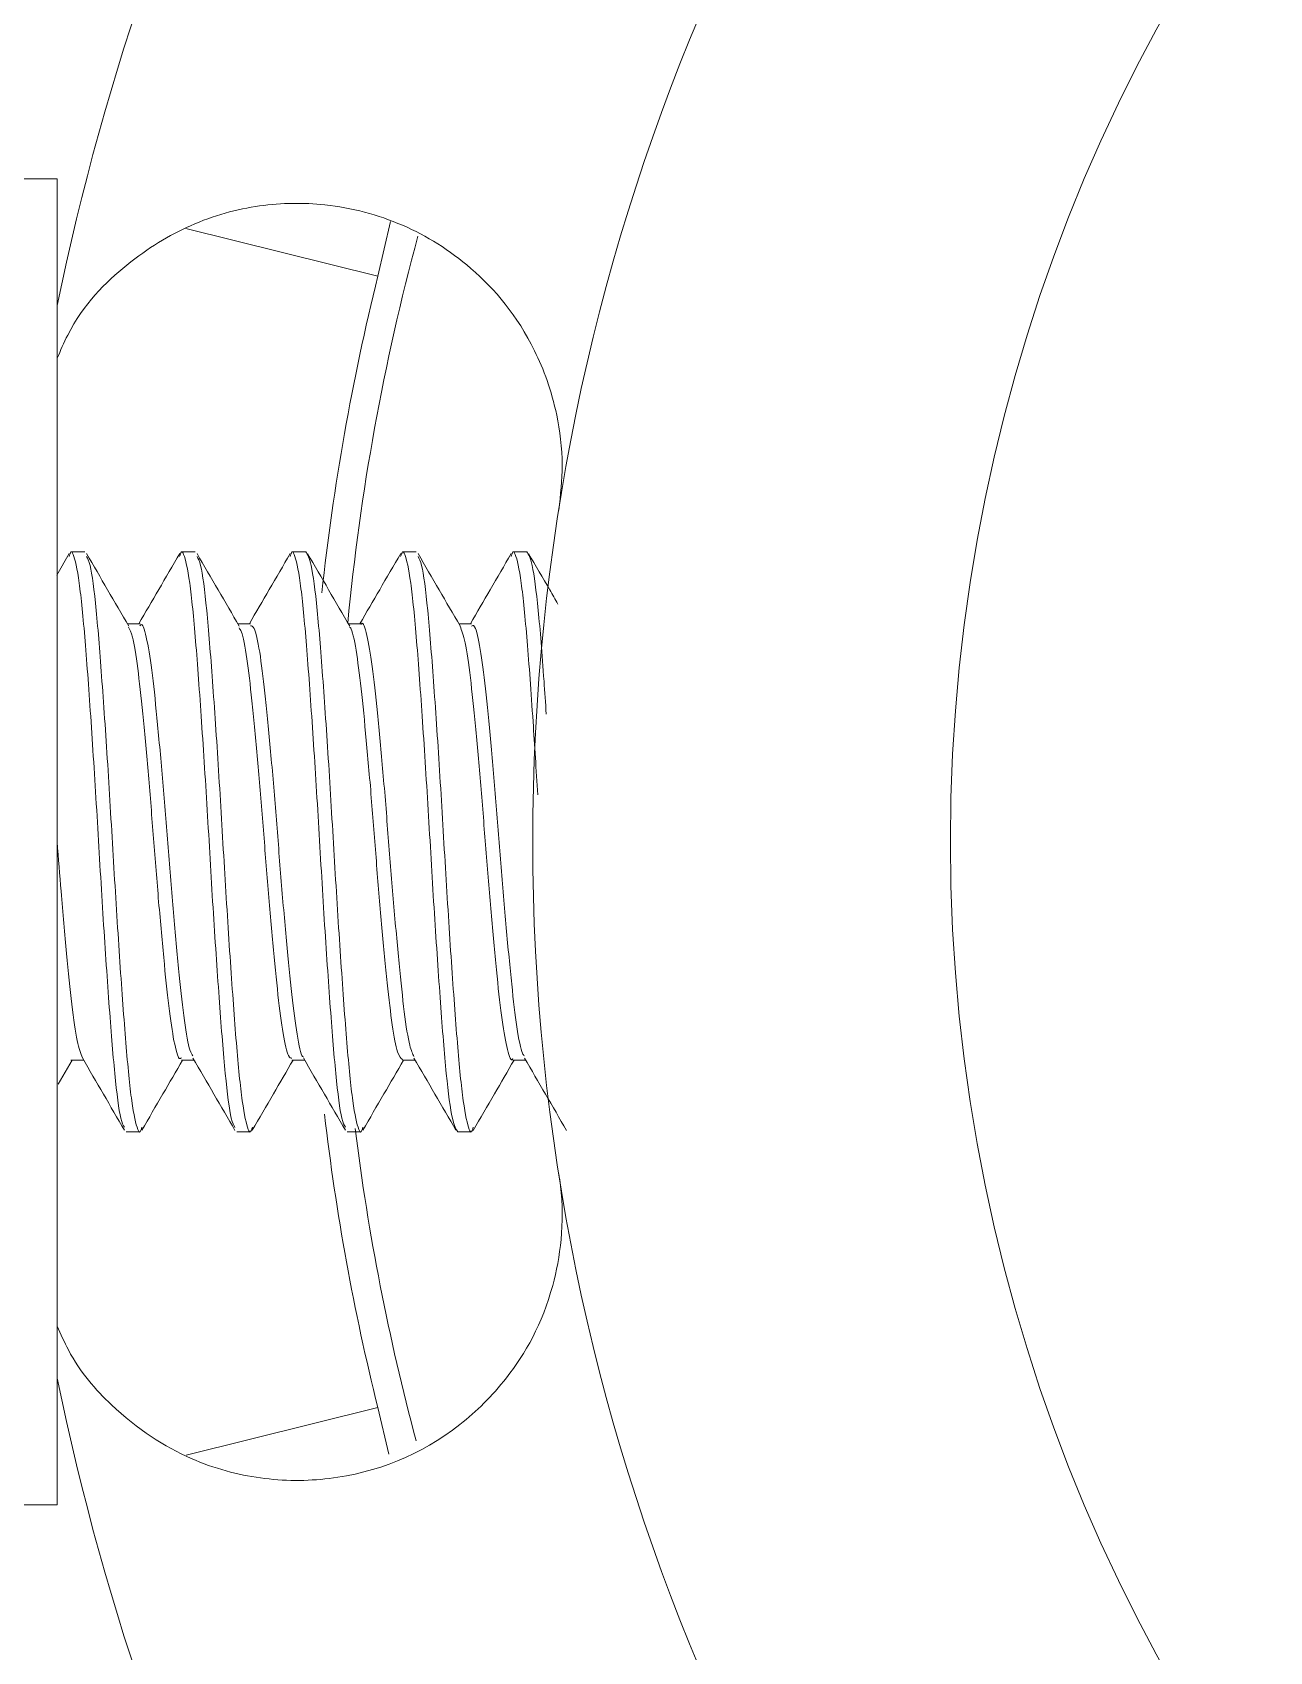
# Model space of a CAD drawing. Header units: millimetres. Extents: x 6 to 425, y 6 to 273.
# Drawn here: x 54.52 to 58.97, y 137.58 to 143.4 of the extents above; entities that cross this region are included whole.
import ezdxf

# ---------------------------------------------------------------- set-up
doc = ezdxf.new("R2010")
doc.units = ezdxf.units.MM

msp = doc.modelspace()

# ---------------------------------------------------------------- linework, layer by layer
at = {"color": 7, "linetype": 'Continuous', "lineweight": 15}
for p, q in [((54.6114, 142.8723), (54.1352, 142.8723)), ((54.6114, 142.8723), (54.6114, 138.1098)), ((55.7632, 142.5226), (55.8087, 142.7193)), ((54.6548, 141.527), (54.6098, 141.4495)), ((54.7106, 141.5325), (54.661, 141.5325)), ((55.1075, 141.5325), (55.0579, 141.5325)), ((55.5044, 141.5325), (55.4548, 141.5325)), ((55.9013, 141.5325), (55.8517, 141.5325)), ((56.2981, 141.5325), (56.2485, 141.5325)), ((54.9093, 141.2747), (54.8636, 141.2747)), ((55.3062, 141.2747), (55.2605, 141.2747)), ((55.7031, 141.2747), (55.6574, 141.2747)), ((56.1, 141.2747), (56.0542, 141.2747)), ((54.6148, 139.6208), (54.6652, 139.7074)), ((54.6608, 139.7074), (54.7065, 139.7074)), ((55.0576, 139.7074), (55.1034, 139.7074)), ((55.4545, 139.7074), (55.5003, 139.7074)), ((55.8514, 139.7074), (55.8971, 139.7074)), ((56.2483, 139.7074), (56.294, 139.7074)), ((54.8595, 139.4497), (54.9091, 139.4497)), ((55.2563, 139.4497), (55.306, 139.4497)), ((55.6532, 139.4497), (55.7028, 139.4497)), ((56.0501, 139.4497), (56.0997, 139.4497)), ((55.8025, 138.2917), (55.7632, 138.4595)), ((54.1352, 138.1098), (54.6114, 138.1098))]:
    msp.add_line(p, q, dxfattribs=at)
at = {"color": 8, "linetype": 'Continuous', "lineweight": 15}
for p, q in [((55.0733, 142.694), (55.7632, 142.5226)), ((55.075, 138.2885), (55.7632, 138.4595))]:
    msp.add_line(p, q, dxfattribs=at)
at = {"color": 7, "linetype": 'Continuous', "lineweight": 15}
for radius in [7.62, 6.12]:
    msp.add_circle((63.9396, 140.4911), radius, dxfattribs=at)
for radius, start, end in [(13.4938, 124.56032, 168.63867), (10.0475, 153, 166.2905), (9.525, 153, 168.33127), (8.3217, 164.84792, 174.58336), (8.425, 166.04667, 173.90423), (8.425, 186.66733, 193.95333), (8.3217, 187.1073, 194.98163), (9.525, 191.66873, 207), (10.0475, 193.7095, 207), (13.4938, 191.44623, 235.43968)]:
    msp.add_arc((63.9396, 140.4911), radius, start, end, dxfattribs=at)
at = {"color": 8, "linetype": 'Continuous', "lineweight": 15}
for start, end in [(126.73034, 167.96341), (192.03659, 233.26966)]:
    msp.add_arc((63.9396, 140.4911), 11.9938, start, end, dxfattribs=at)
at = {"color": 7, "linetype": 'Continuous', "lineweight": 15}
for points, knots in [([(56.4134, 141.6831), (56.4191, 141.7373), (56.4319, 141.8589), (56.4044, 142.0654), (56.3055, 142.3323), (56.1134, 142.5599), (55.8542, 142.7203), (55.596, 142.7885), (55.3387, 142.7854), (55.0967, 142.7211), (54.8613, 142.5772), (54.688, 142.4052), (54.6237, 142.2563), (54.6114, 142.228)], [0, 0, 0, 0, 0.038413, 0.086139, 0.162296, 0.307543, 0.436254, 0.568521, 0.673157, 0.780066, 0.877915, 0.976791, 1, 1, 1, 1]), ([(54.8529, 139.4662), (54.8487, 139.4735), (54.8375, 139.4928), (54.818, 139.6461), (54.798, 139.9025), (54.7754, 140.2297), (54.7551, 140.5854), (54.7331, 140.9307), (54.7118, 141.2258), (54.691, 141.4397), (54.6731, 141.5184), (54.6616, 141.5391), (54.6567, 141.523), (54.6545, 141.5159)], [0, 0, 0, 0, 0.064857, 0.172401, 0.279976, 0.387525, 0.495104, 0.602654, 0.710222, 0.817776, 0.925325, 0.966829, 1, 1, 1, 1]), ([(54.8687, 141.266), (54.8433, 141.3095), (54.7927, 141.3965), (54.7421, 141.4835), (54.7168, 141.5271)], [0, 0, 0, 0, 0.499643, 1, 1, 1, 1]), ([(54.7171, 141.5161), (54.7213, 141.5088), (54.7326, 141.4895), (54.7521, 141.336), (54.7721, 141.0796), (54.7947, 140.7524), (54.815, 140.3967), (54.837, 140.0514), (54.8583, 139.7563), (54.8791, 139.5424), (54.8971, 139.4637), (54.9085, 139.443), (54.9134, 139.4591), (54.9156, 139.4662)], [0, 0, 0, 0, 0.065279, 0.1727854, 0.2803231, 0.3878339, 0.4953754, 0.6028877, 0.7104175, 0.8179345, 0.9254458, 0.9669352, 1, 1, 1, 1]), ([(55.0517, 141.5271), (55.0266, 141.4838), (54.9777, 141.3996), (54.9287, 141.3155), (54.9049, 141.2747)], [0, 0, 0, 0, 0.514894, 1, 1, 1, 1]), ([(55.25, 139.4658), (55.2457, 139.4731), (55.2344, 139.4924), (55.2149, 139.6461), (55.1949, 139.9025), (55.1723, 140.2297), (55.152, 140.5854), (55.13, 140.9307), (55.1087, 141.2258), (55.0879, 141.4397), (55.0699, 141.5184), (55.0585, 141.5391), (55.0536, 141.5231), (55.0515, 141.5161)], [0, 0, 0, 0, 0.065668, 0.173171, 0.280705, 0.388211, 0.495749, 0.603257, 0.710783, 0.818296, 0.925804, 0.967291, 1, 1, 1, 1]), ([(55.2656, 141.2659), (55.2403, 141.3093), (55.1896, 141.3963), (55.1391, 141.4834), (55.1138, 141.527)], [0, 0, 0, 0, 0.499647, 1, 1, 1, 1]), ([(55.1141, 141.5159), (55.1183, 141.5086), (55.1295, 141.4893), (55.149, 141.336), (55.169, 141.0796), (55.1916, 140.7524), (55.2119, 140.3967), (55.2339, 140.0514), (55.2552, 139.7563), (55.276, 139.5424), (55.2939, 139.4637), (55.3054, 139.443), (55.3103, 139.4591), (55.3125, 139.4662)], [0, 0, 0, 0, 0.06488, 0.172418, 0.279989, 0.387532, 0.495106, 0.60265, 0.710213, 0.817762, 0.925306, 0.966807, 1, 1, 1, 1]), ([(55.4485, 141.5269), (55.4234, 141.4837), (55.3745, 141.3995), (55.3256, 141.3155), (55.3018, 141.2747)], [0, 0, 0, 0, 0.514514, 1, 1, 1, 1]), ([(55.6465, 139.4668), (55.6423, 139.4739), (55.6312, 139.4932), (55.6118, 139.6462), (55.5917, 139.9025), (55.5691, 140.2297), (55.5489, 140.5854), (55.5269, 140.9307), (55.5055, 141.2258), (55.4848, 141.4397), (55.4668, 141.5184), (55.4554, 141.5391), (55.4504, 141.523), (55.4482, 141.5159)], [0, 0, 0, 0, 0.063877, 0.171529, 0.279212, 0.386868, 0.494555, 0.602213, 0.709888, 0.81755, 0.925207, 0.966752, 1, 1, 1, 1]), ([(55.5044, 141.5325), (55.5108, 141.5228), (55.5241, 141.5026), (55.5458, 141.3373), (55.5659, 141.0792), (55.5885, 140.7525), (55.6087, 140.3967), (55.6308, 140.0514), (55.6521, 139.7563), (55.6729, 139.5424), (55.6908, 139.4637), (55.7022, 139.443), (55.7071, 139.459), (55.7093, 139.4661)], [0, 0, 0, 0, 0.094936, 0.199037, 0.3031683, 0.4072735, 0.5114085, 0.6155153, 0.719639, 0.8237503, 0.927856, 0.9680311, 1, 1, 1, 1]), ([(55.6626, 141.2657), (55.6372, 141.3093), (55.5865, 141.3963), (55.5359, 141.4835), (55.5106, 141.5271)], [0, 0, 0, 0, 0.499602, 1, 1, 1, 1]), ([(55.8453, 141.5269), (55.8202, 141.4836), (55.7714, 141.3995), (55.7224, 141.3154), (55.6987, 141.2747)], [0, 0, 0, 0, 0.514892, 1, 1, 1, 1]), ([(56.0501, 139.4497), (56.0437, 139.4593), (56.0304, 139.4795), (56.0087, 139.6448), (55.9886, 139.9029), (55.966, 140.2296), (55.9457, 140.5854), (55.9237, 140.9307), (55.9024, 141.2258), (55.8816, 141.4397), (55.8637, 141.5184), (55.8522, 141.5391), (55.8473, 141.523), (55.8451, 141.5158)], [0, 0, 0, 0, 0.094899, 0.19896, 0.303052, 0.407117, 0.511212, 0.615279, 0.719362, 0.823434, 0.927499, 0.967659, 1, 1, 1, 1]), ([(56.0584, 141.2675), (56.0335, 141.3103), (55.9831, 141.3967), (55.9329, 141.4832), (55.9077, 141.5268)], [0, 0, 0, 0, 0.496545, 1, 1, 1, 1]), ([(55.9079, 141.5156), (55.9121, 141.5084), (55.9233, 141.4891), (55.9427, 141.3359), (55.9627, 141.0796), (55.9854, 140.7524), (56.0056, 140.3967), (56.0276, 140.0514), (56.049, 139.7563), (56.0697, 139.5424), (56.0877, 139.4637), (56.0991, 139.443), (56.104, 139.459), (56.1061, 139.466)], [0, 0, 0, 0, 0.064378, 0.17203, 0.279714, 0.38737, 0.495057, 0.602715, 0.71039, 0.818053, 0.92571, 0.967255, 1, 1, 1, 1]), ([(56.2423, 141.527), (56.2171, 141.4837), (56.1683, 141.3995), (56.1193, 141.3154), (56.0956, 141.2747)], [0, 0, 0, 0, 0.515089, 1, 1, 1, 1]), ([(56.3374, 140.6601), (56.3319, 140.7495), (56.3191, 140.9545), (56.2993, 141.2253), (56.2785, 141.4398), (56.2606, 141.5184), (56.2491, 141.5391), (56.2442, 141.523), (56.242, 141.5159)], [0, 0, 0, 0, 0.173304, 0.397166, 0.621001, 0.844823, 0.931198, 1, 1, 1, 1]), ([(56.2981, 141.5325), (56.3045, 141.523), (56.3179, 141.5031), (56.3396, 141.3352), (56.3554, 141.1393), (56.3654, 140.99), (56.3681, 140.9498)], [0, 0, 0, 0, 0.27797, 0.582775, 0.887668, 1, 1, 1, 1]), ([(56.4099, 141.3454), (56.4001, 141.3624), (56.3648, 141.4229), (56.3297, 141.4834), (56.3044, 141.527)], [0, 0, 0, 0, 0.279972, 1, 1, 1, 1]), ([(54.909, 141.2672), (54.9108, 141.2694), (54.919, 141.2788), (54.9341, 141.2221), (54.9538, 141.1001), (54.9721, 140.9166), (54.9923, 140.6961), (55.0109, 140.4553), (55.0302, 140.2184), (55.0502, 140.0061), (55.0683, 139.8412), (55.0857, 139.741), (55.0957, 139.7277), (55.0993, 139.7229)], [0, 0, 0, 0, 0.029887, 0.131694, 0.233448, 0.333597, 0.435972, 0.536401, 0.637797, 0.739869, 0.83985, 0.942121, 1, 1, 1, 1]), ([(55.7028, 141.2719), (55.7033, 141.2728), (55.7101, 141.2846), (55.7235, 141.239), (55.7435, 141.1329), (55.7617, 140.9596), (55.7818, 140.7458), (55.8009, 140.5074), (55.8196, 140.2676), (55.8398, 140.0487), (55.858, 139.8719), (55.8765, 139.7535), (55.888, 139.7304), (55.8931, 139.7203)], [0, 0, 0, 0, 0.008452, 0.109679, 0.211884, 0.311877, 0.414105, 0.515275, 0.61597, 0.718337, 0.818407, 0.920374, 1, 1, 1, 1]), ([(56.0997, 141.2658), (56.1026, 141.2677), (56.1118, 141.2734), (56.1284, 141.2053), (56.1476, 141.0711), (56.1662, 140.8796), (56.1865, 140.654), (56.2047, 140.4121), (56.2245, 140.1784), (56.2441, 139.9723), (56.2624, 139.8181), (56.2787, 139.7317), (56.2874, 139.7247), (56.2898, 139.7228)], [0, 0, 0, 0, 0.047808, 0.150039, 0.251363, 0.352007, 0.454442, 0.554598, 0.656546, 0.758314, 0.858589, 0.961051, 1, 1, 1, 1]), ([(55.058, 139.7156), (55.0554, 139.7137), (55.0468, 139.7072), (55.0311, 139.7684), (55.0122, 139.892), (54.9944, 140.0715), (54.9747, 140.2856), (54.9567, 140.5187), (54.9381, 140.7489), (54.9186, 140.957), (54.901, 141.123), (54.8832, 141.2324), (54.8722, 141.253), (54.8676, 141.2618)], [0, 0, 0, 0, 0.041917, 0.140804, 0.23924, 0.336351, 0.43558, 0.532946, 0.631072, 0.730123, 0.826969, 0.925905, 1, 1, 1, 1]), ([(55.4548, 139.7145), (55.4507, 139.7148), (55.4405, 139.7154), (55.4229, 139.7943), (55.4046, 139.9337), (55.3862, 140.1237), (55.3667, 140.3445), (55.3491, 140.5789), (55.3299, 140.8051), (55.3108, 141.0049), (55.2931, 141.1569), (55.2768, 141.2459), (55.2676, 141.2561), (55.2647, 141.2594)], [0, 0, 0, 0, 0.067223, 0.166511, 0.264235, 0.362175, 0.461416, 0.558407, 0.657283, 0.755958, 0.853062, 0.952366, 1, 1, 1, 1]), ([(55.306, 141.2672), (55.3102, 141.2668), (55.3208, 141.266), (55.339, 141.1819), (55.3576, 141.034), (55.3768, 140.8336), (55.3969, 140.6026), (55.415, 140.3603), (55.4351, 140.1314), (55.4542, 139.9335), (55.4729, 139.7934), (55.4876, 139.7212), (55.4949, 139.7197), (55.4959, 139.7195)], [0, 0, 0, 0, 0.069817, 0.172401, 0.273134, 0.374651, 0.476996, 0.57718, 0.679636, 0.780883, 0.881869, 0.9844, 1, 1, 1, 1]), ([(55.8517, 139.7091), (55.8459, 139.7143), (55.8341, 139.725), (55.8148, 139.8245), (55.7971, 139.9785), (55.778, 140.178), (55.7589, 140.4043), (55.7412, 140.6388), (55.7217, 140.8593), (55.7033, 141.0498), (55.6851, 141.1864), (55.6704, 141.2583), (55.663, 141.2612), (55.6616, 141.2618)], [0, 0, 0, 0, 0.092644, 0.192034, 0.289216, 0.387991, 0.486945, 0.584027, 0.68336, 0.781371, 0.879197, 0.97857, 1, 1, 1, 1]), ([(56.2486, 139.7128), (56.2474, 139.7111), (56.2401, 139.701), (56.2262, 139.7492), (56.2069, 139.8574), (56.1893, 140.0267), (56.1698, 140.2341), (56.1512, 140.4647), (56.1332, 140.6974), (56.1135, 140.912), (56.0958, 141.0893), (56.077, 141.2182), (56.0646, 141.2503), (56.0585, 141.266)], [0, 0, 0, 0, 0.019491, 0.118096, 0.217257, 0.314334, 0.413625, 0.511969, 0.609579, 0.709042, 0.806373, 0.905055, 1, 1, 1, 1]), ([(54.6114, 140.4911), (54.6161, 140.4315), (54.6271, 140.2915), (54.6457, 140.0853), (54.6641, 139.8995), (54.6834, 139.7643), (54.6963, 139.7315), (54.7026, 139.7153)], [0, 0, 0, 0, 0.158707, 0.372687, 0.582418, 0.794533, 1, 1, 1, 1]), ([(54.7022, 139.7149), (54.7274, 139.6716), (54.7778, 139.5851), (54.828, 139.4985), (54.8532, 139.4552)], [0, 0, 0, 0, 0.499615, 1, 1, 1, 1]), ([(54.9153, 139.4551), (54.9406, 139.4987), (54.9895, 139.5828), (55.0385, 139.6669), (55.062, 139.7074)], [0, 0, 0, 0, 0.51819, 1, 1, 1, 1]), ([(55.0992, 139.7145), (55.1244, 139.6713), (55.1748, 139.5848), (55.2251, 139.4982), (55.2502, 139.4549)], [0, 0, 0, 0, 0.4996241, 1, 1, 1, 1]), ([(55.3122, 139.4551), (55.3375, 139.4987), (55.3864, 139.5828), (55.4353, 139.6669), (55.4589, 139.7074)], [0, 0, 0, 0, 0.5176534, 1, 1, 1, 1]), ([(55.4959, 139.715), (55.521, 139.6718), (55.5714, 139.5853), (55.6216, 139.4988), (55.6467, 139.4555)], [0, 0, 0, 0, 0.499663, 1, 1, 1, 1]), ([(55.7091, 139.4551), (55.7344, 139.4987), (55.7832, 139.5828), (55.8322, 139.6669), (55.8558, 139.7074)], [0, 0, 0, 0, 0.5177455, 1, 1, 1, 1]), ([(55.8928, 139.7148), (55.918, 139.6716), (55.9684, 139.5851), (56.0187, 139.4985), (56.0438, 139.4552)], [0, 0, 0, 0, 0.499629, 1, 1, 1, 1]), ([(56.1059, 139.455), (56.1312, 139.4986), (56.1801, 139.5828), (56.2291, 139.6669), (56.2527, 139.7074)], [0, 0, 0, 0, 0.517951, 1, 1, 1, 1]), ([(56.2898, 139.7146), (56.315, 139.6714), (56.3654, 139.5848), (56.4157, 139.4982), (56.4408, 139.4549)], [0, 0, 0, 0, 0.499608, 1, 1, 1, 1]), ([(54.6114, 138.7521), (54.6244, 138.723), (54.6771, 138.6053), (54.8425, 138.4178), (55.0804, 138.265), (55.3458, 138.1952), (55.6813, 138.1947), (55.9845, 138.3152), (56.2466, 138.5715), (56.3755, 138.7981), (56.4265, 139.0588), (56.427, 139.2043), (56.4155, 139.2845), (56.4134, 139.299)], [0, 0, 0, 0, 0.024195, 0.097776, 0.221047, 0.328281, 0.438337, 0.670435, 0.768129, 0.895938, 0.942548, 0.989626, 1, 1, 1, 1])]:
    msp.add_open_spline(points, degree=3, knots=knots, dxfattribs=at)

doc.saveas('drawing.dxf')
